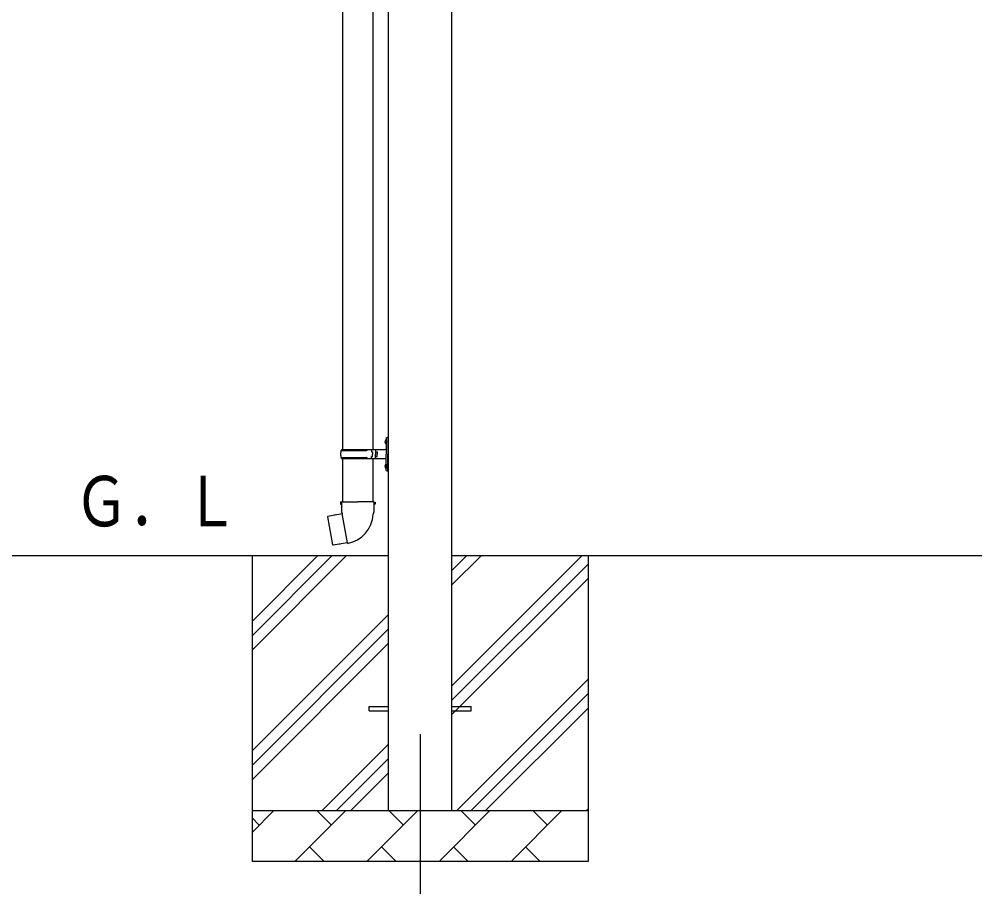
# Model space of a CAD drawing. Units: millimetres, scale not verified. Extents: x -12615 to 12615, y -8910 to 8910.
# Drawn here: x -1769 to 108, y -5632 to -3928 of the extents above; entities that cross this region are included whole.
import ezdxf
from ezdxf.enums import TextEntityAlignment as Align

# ---------------------------------------------------------------- set-up
doc = ezdxf.new("R2010")
doc.units = ezdxf.units.MM
doc.header["$LTSCALE"] = 40
for name, color, linetype in [('0-3_YKK_12', 2, 'Continuous'), ('0-4_YKK_13', 4, 'Continuous'), ('0-5_YKK_A1', 4, 'Continuous')]:
    doc.layers.add(name, color=color, linetype=linetype)
doc.styles.add('ＭＳ ゴシック', font='')
doc.styles.get('ＭＳ ゴシック').set_extended_font_data('MS Gothic')

msp = doc.modelspace()

# ---------------------------------------------------------------- linework, layer by layer
at = {"layer": '0-3_YKK_12'}
msp.add_line((-981.66, -5332.18), (-981.66, -5832.18), dxfattribs=at)
at = {"layer": '0-4_YKK_13'}
for p, q in [((-1134.16, -3868.68), (-1134.16, -4773.18)), ((-1074.16, -3868.68), (-1074.16, -4773.18)), ((-1050.46, -4756.04), (-1048.42, -4757.03)), ((-1049.19, -4754.03), (-1048.56, -4754.03)), ((-1049.19, -4754.03), (-1049.19, -4762.33)), ((-1049.19, -4762.33), (-1048.56, -4762.33)), ((-1048.56, -4754.03), (-1048.56, -4762.33)), ((-1048.56, -4754.03), (-1048.16, -4754.43)), ((-1048.56, -4762.33), (-1048.16, -4761.93)), ((-1048.42, -4757.03), (-1047.81, -4758.18)), ((-1048.16, -4750.18), (-1045.16, -4748.68)), ((-1048.16, -4750.18), (-1048.16, -4782.18)), ((-1048.16, -4754.43), (-1048.16, -4761.93)), ((-1045.16, -4748.68), (-1045.16, -4782.18)), ((-1045.16, -4748.68), (-1044.16, -4748.68)), ((-1044.16, -4748.68), (-1044.16, -4782.18)), ((-1137.16, -4775.18), (-1086.83, -4775.18)), ((-1136.16, -4773.18), (-1050.16, -4773.18)), ((-1136.16, -4773.18), (-1136.16, -4775.18)), ((-1077.16, -4773.18), (-1077.16, -4777.68)), ((-1077.16, -4777.68), (-1075.16, -4777.68)), ((-1075.16, -4777.68), (-1075.16, -4782.18)), ((-1075.16, -4786.68), (-1075.16, -4782.18)), ((-1069.16, -4773.18), (-1069.16, -4782.18)), ((-1069.16, -4777.68), (-1066.16, -4777.68)), ((-1069.16, -4791.18), (-1069.16, -4782.18)), ((-1066.16, -4777.68), (-1066.16, -4782.18)), ((-1066.16, -4786.68), (-1066.16, -4782.18)), ((-1048.16, -4814.18), (-1048.16, -4782.18)), ((-1045.16, -4815.68), (-1045.16, -4782.18)), ((-1044.16, -4815.68), (-1044.16, -4782.18)), ((-1137.16, -4789.18), (-1086.83, -4789.18)), ((-1136.16, -4791.18), (-1136.16, -4789.18)), ((-1136.16, -4791.18), (-1050.16, -4791.18)), ((-1134.16, -4791.18), (-1134.16, -4876.11)), ((-1077.16, -4791.18), (-1077.16, -4786.68)), ((-1077.16, -4786.68), (-1075.16, -4786.68)), ((-1074.16, -4791.18), (-1074.16, -4876.11)), ((-1069.16, -4786.68), (-1066.16, -4786.68)), ((-1050.46, -4804.04), (-1048.42, -4805.03)), ((-1049.19, -4802.03), (-1048.56, -4802.03)), ((-1049.19, -4802.03), (-1049.19, -4810.33)), ((-1048.56, -4802.03), (-1048.56, -4810.33)), ((-1048.56, -4802.03), (-1048.16, -4802.43)), ((-1048.16, -4802.43), (-1048.16, -4809.93)), ((-1049.19, -4810.33), (-1048.56, -4810.33)), ((-1048.56, -4810.33), (-1048.16, -4809.93)), ((-1048.42, -4805.03), (-1047.81, -4806.18)), ((-1048.16, -4814.18), (-1045.16, -4815.68)), ((-1045.16, -4815.68), (-1044.16, -4815.68)), ((-1136.01, -4876.11), (-1138.16, -4876.89)), ((-1138.16, -4876.89), (-1138.16, -4880.51)), ((-1136.01, -4876.11), (-1104.16, -4876.11)), ((-1136.01, -4876.11), (-1135.92, -4881.33)), ((-1072.31, -4876.11), (-1104.16, -4876.11)), ((-1072.31, -4876.11), (-1070.16, -4876.89)), ((-1070.16, -4876.89), (-1070.16, -4880.51)), ((-1138.16, -4880.51), (-1135.92, -4881.33)), ((-1135.92, -4881.33), (-1135.66, -4896.11)), ((-1135.66, -4896.11), (-1134.31, -4898.11)), ((-1072.66, -4896.11), (-1073.97, -4898.05)), ((-1070.16, -4880.51), (-1072.4, -4881.33)), ((-1162.62, -4904.56), (-1163.43, -4905.73)), ((-1163.43, -4905.73), (-1153.81, -4960.29)), ((-1134.75, -4899.31), (-1162.62, -4904.56)), ((-1149.88, -4901.96), (-1150.09, -4902.2)), ((-1124.4, -4956.61), (-1134.53, -4899.13)), ((-1134.51, -4898.31), (-1134.51, -4899.02)), ((-1134.31, -4898.11), (-1134.34, -4898.12)), ((-1073.97, -4898.05), (-1074.05, -4900.21)), ((-1139.78, -4959.2), (-1140.07, -4959.05)), ((-1124.09, -4957.37), (-1124.33, -4956.71)), ((-1081.66, -5277.68), (-1044.16, -5277.68)), ((-1081.66, -5286.68), (-1081.66, -5277.68)), ((-1081.66, -5286.68), (-1044.16, -5286.68)), ((-919.16, -5277.68), (-881.66, -5277.68)), ((-919.16, -5286.68), (-881.66, -5286.68)), ((-881.66, -5286.68), (-881.66, -5277.68))]:
    msp.add_line(p, q, dxfattribs=at)
for points in [[(-1050.46, -4760.33), (-1048.42, -4759.33), (-1047.81, -4758.18)], [(-1050.46, -4808.33), (-1048.42, -4807.33), (-1047.81, -4806.18)], [(-1072.31, -4876.11), (-1072.4, -4881.33), (-1072.66, -4896.11)], [(-1147.63, -4901.74), (-1147.91, -4901.59), (-1149.88, -4901.96)], [(-1124.66, -4956.51), (-1152.65, -4961.11), (-1153.81, -4960.29)], [(-1137.6, -4958.64), (-1137.81, -4958.88), (-1139.78, -4959.2)]]:
    msp.add_lwpolyline(points, dxfattribs=at)
for centre, radius, start, end in [((-1044.86, -4758.18), 6, 136.21765, 223.78235), ((-1088.41, -4782.18), 49.25, 171.82876, 180.00002), ((-1088.41, -4782.18), 49.25, 180.00002, 188.17127), ((-1086.83, -4773.18), 2, 270, 359.99998), ((-1050.16, -4771.18), 2, 270, 359.99998), ((-1086.83, -4791.18), 2, 0.00005, 90.00004), ((-1044.86, -4806.18), 6, 136.21765, 223.78235), ((-1050.16, -4793.18), 2, 0.00005, 90.00004), ((-1134.81, -4899.02), 0.3, 280.66842, 0), ((-1134.31, -4898.31), 0.2, 100, 180), ((-1134.31, -4898.11), 60.3, 279.96938, 358), ((-1124.62, -4956.81), 0.3, 20, 99.33158), ((-1123.91, -4957.3), 0.2, 200, 279.96938)]:
    msp.add_arc(centre, radius, start, end, dxfattribs=at)
at = {"layer": '0-5_YKK_A1'}
for p, q in [((-1044.16, -2685.18), (-1044.16, -5482.18)), ((-919.16, -5482.18), (-919.16, -2685.18)), ((-1044.16, -4982.18), (-1842.32, -4982.18)), ((-1311.66, -4982.18), (-1311.66, -5582.18)), ((-1311.66, -5167.23), (-1126.61, -4982.18)), ((-1311.66, -5138.95), (-1154.89, -4982.18)), ((-1311.66, -5110.67), (-1183.18, -4982.18)), ((455.84, -4982.18), (-919.16, -4982.18)), ((-919.16, -5237.28), (-664.06, -4982.18)), ((-919.16, -5039.29), (-862.05, -4982.18)), ((-919.16, -5011.01), (-890.34, -4982.18)), ((-651.66, -4982.18), (-651.66, -5582.18)), ((-919.16, -5265.57), (-651.66, -4998.07)), ((-919.16, -5293.85), (-651.66, -5026.35)), ((-1311.66, -5365.22), (-1044.16, -5097.72)), ((-1311.66, -5393.51), (-1044.16, -5126.01)), ((-1311.66, -5421.79), (-1044.16, -5154.29)), ((-909.5, -5482.18), (-651.66, -5224.34)), ((-881.22, -5482.18), (-651.66, -5252.62)), ((-852.93, -5482.18), (-651.66, -5280.91)), ((-1174.06, -5482.18), (-1044.16, -5352.28)), ((-1145.78, -5482.18), (-1044.16, -5380.57)), ((-1117.49, -5482.18), (-1044.16, -5408.85)), ((-654.94, -5482.18), (-651.66, -5478.9)), ((-1311.66, -5482.18), (-651.66, -5482.18)), ((-1311.66, -5525.08), (-1268.77, -5482.18)), ((-1297.32, -5510.74), (-1311.66, -5496.4)), ((-1227.35, -5582.18), (-1127.35, -5482.18)), ((-1155.9, -5510.74), (-1184.45, -5482.18)), ((-1085.92, -5582.18), (-985.92, -5482.18)), ((-1014.48, -5510.74), (-1043.03, -5482.18)), ((-944.5, -5582.18), (-844.5, -5482.18)), ((-873.06, -5510.74), (-901.61, -5482.18)), ((-803.08, -5582.18), (-703.08, -5482.18)), ((-731.63, -5510.74), (-760.19, -5482.18)), ((-1198.79, -5553.63), (-1170.24, -5582.18)), ((-1057.37, -5553.63), (-1028.82, -5582.18)), ((-915.95, -5553.63), (-887.4, -5582.18)), ((-774.53, -5553.63), (-745.97, -5582.18)), ((-651.66, -5582.18), (-1311.66, -5582.18))]:
    msp.add_line(p, q, dxfattribs=at)

# ---------------------------------------------------------------- texts
at = {"layer": '0-5_YKK_A1', "style": 'ＭＳ ゴシック', "width": 0.8}
msp.add_text('Ｇ．Ｌ', height=98.97, dxfattribs=at).set_placement((-1661.61, -4953.73), align=Align.BOTTOM_LEFT)

doc.saveas('drawing.dxf')
